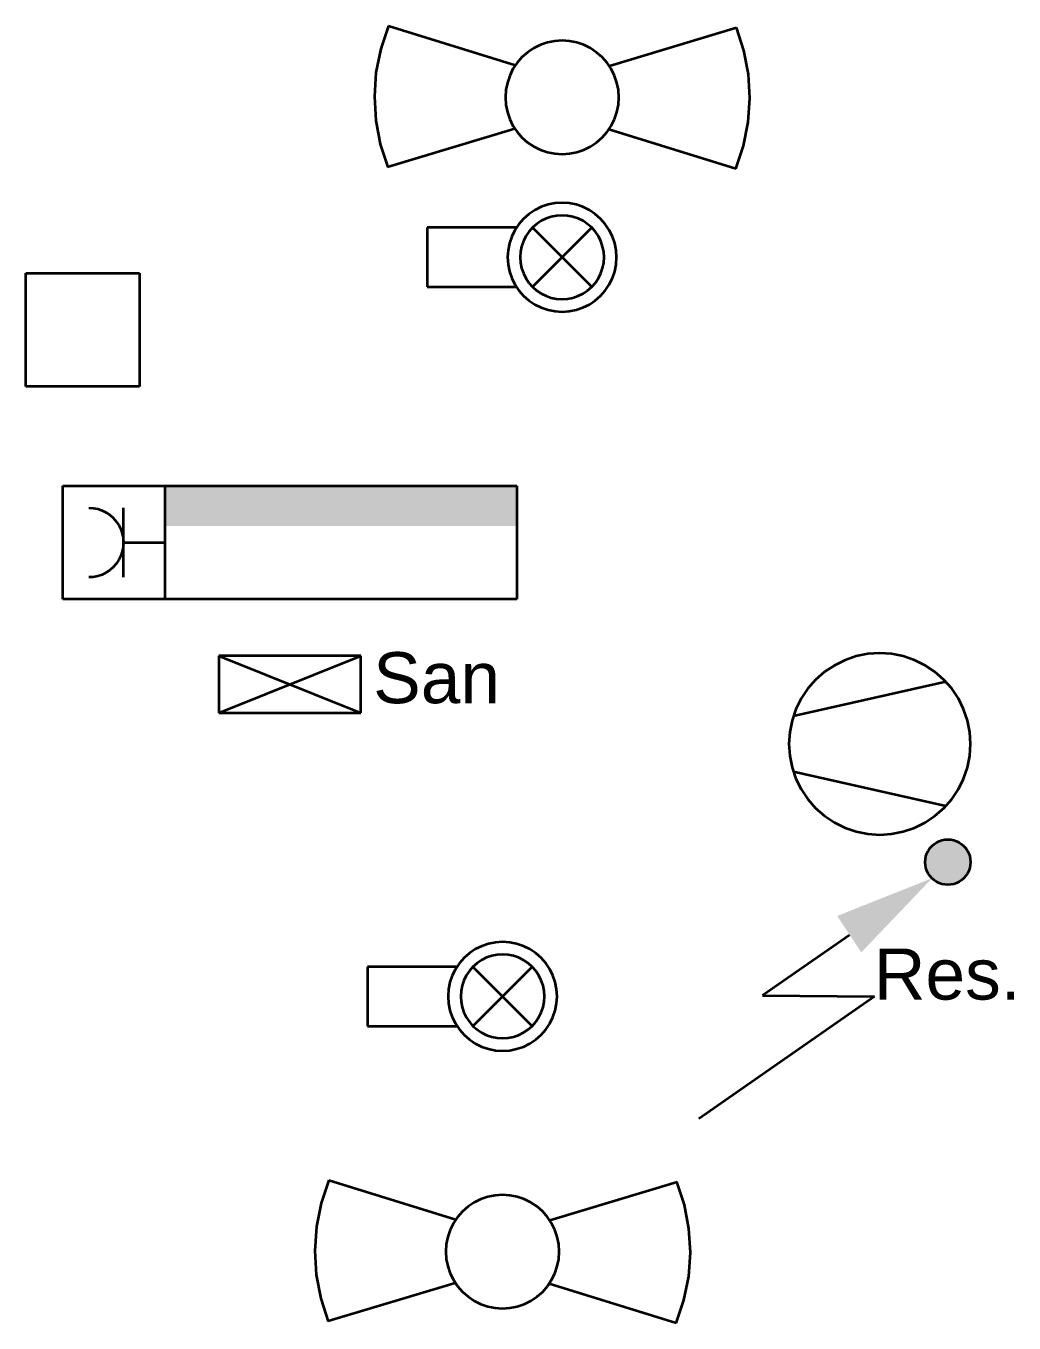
# Model space of a CAD drawing. Extents: x 800 to 1481, y 55 to 490.
# Drawn here: x 821.15 to 838.57, y 98.55 to 121.41 of the extents above; entities that cross this region are included whole.
import ezdxf

# ---------------------------------------------------------------- set-up
doc = ezdxf.new("R2010")
doc.units = 0
doc.layers.get('0').update_dxf_attribs({"lineweight": 18})
doc.layers.add('E_Licht', color=7, linetype='Continuous', lineweight=35, true_color=0x0080ff)
doc.layers.add('E_Verteilung_HLKS', color=5, linetype='Continuous', lineweight=35, true_color=0x0000ff)
doc.styles.get("Standard").update_dxf_attribs({"font": 'arial.ttf'})

# ---------------------------------------------------------------- blocks, each defined once
blk = doc.blocks.new('Spiegelschrank mit Steckdose R.-A0Q9B3SPAY', base_point=(821.805, 111.306))
at = {"color": 0, "lineweight": -2}
for p, q in [((821.805, 113.306), (829.805, 113.306)), ((821.805, 111.306), (821.805, 113.306)), ((823.605, 111.306), (823.605, 113.306)), ((829.805, 113.306), (829.805, 111.306)), ((822.259, 112.919), (822.339, 112.914)), ((822.339, 112.914), (822.418, 112.898)), ((822.418, 112.898), (822.494, 112.872)), ((822.494, 112.872), (822.566, 112.837)), ((822.566, 112.837), (822.632, 112.792)), ((822.632, 112.792), (822.693, 112.739)), ((822.693, 112.739), (822.746, 112.679)), ((822.872, 111.693), (822.872, 112.919)), ((822.746, 112.679), (822.79, 112.612)), ((822.79, 112.612), (822.826, 112.54)), ((822.826, 112.54), (822.851, 112.464)), ((822.851, 112.464), (822.867, 112.386)), ((822.867, 112.386), (822.872, 112.306)), ((822.872, 112.306), (822.867, 112.226)), ((822.872, 112.306), (823.605, 112.306)), ((822.826, 112.071), (822.79, 111.999)), ((822.851, 112.147), (822.826, 112.071)), ((822.867, 112.226), (822.851, 112.147)), ((822.632, 111.819), (822.566, 111.775)), ((822.693, 111.872), (822.632, 111.819)), ((822.746, 111.932), (822.693, 111.872)), ((822.79, 111.999), (822.746, 111.932)), ((822.339, 111.698), (822.259, 111.693)), ((822.418, 111.713), (822.339, 111.698)), ((822.494, 111.739), (822.418, 111.713)), ((822.566, 111.775), (822.494, 111.739)), ((829.805, 111.306), (821.805, 111.306))]:
    blk.add_line(p, q, dxfattribs=at)
for points in [[(829.805, 112.596), (823.605, 112.596), (829.805, 113.306)], [(823.605, 112.596), (829.805, 113.306), (823.605, 113.306)], [(829.805, 113.306), (823.605, 113.306), (823.605, 113.306)], [(829.805, 112.596), (829.805, 112.596), (823.605, 112.596)]]:
    blk.add_solid(points, dxfattribs=at)
blk = doc.blocks.new('Ventilator-A0Q9B3SRAY', base_point=(834.605, 107.156))
at = {"color": 0, "lineweight": -2}
for p, q in [((835.593, 110.234), (835.405, 110.141)), ((835.791, 110.301), (835.593, 110.234)), ((835.997, 110.342), (835.791, 110.301)), ((836.205, 110.356), (835.997, 110.342)), ((836.414, 110.342), (836.205, 110.356)), ((836.62, 110.301), (836.414, 110.342)), ((836.818, 110.234), (836.62, 110.301)), ((837.005, 110.141), (836.818, 110.234)), ((835.231, 110.025), (835.074, 109.887)), ((835.405, 110.141), (835.231, 110.025)), ((837.179, 110.025), (837.005, 110.141)), ((837.337, 109.887), (837.179, 110.025)), ((837.372, 109.85), (834.682, 109.246)), ((835.074, 109.887), (834.936, 109.73)), ((837.475, 109.73), (837.337, 109.887)), ((834.82, 109.556), (834.727, 109.368)), ((834.936, 109.73), (834.82, 109.556)), ((837.591, 109.556), (837.475, 109.73)), ((837.684, 109.368), (837.591, 109.556)), ((834.727, 109.368), (834.66, 109.17)), ((837.751, 109.17), (837.684, 109.368)), ((834.66, 109.17), (834.619, 108.964)), ((837.792, 108.964), (837.751, 109.17)), ((834.619, 108.964), (834.605, 108.756)), ((837.805, 108.756), (837.792, 108.964)), ((834.605, 108.756), (834.619, 108.547)), ((837.792, 108.547), (837.805, 108.756)), ((834.619, 108.547), (834.66, 108.342)), ((837.751, 108.342), (837.792, 108.547)), ((834.66, 108.342), (834.727, 108.143)), ((837.372, 107.661), (834.682, 108.266)), ((837.684, 108.143), (837.751, 108.342)), ((834.727, 108.143), (834.82, 107.956)), ((834.82, 107.956), (834.936, 107.782)), ((837.475, 107.782), (837.591, 107.956)), ((837.591, 107.956), (837.684, 108.143)), ((834.936, 107.782), (835.074, 107.624)), ((837.337, 107.624), (837.475, 107.782)), ((835.074, 107.624), (835.231, 107.486)), ((835.231, 107.486), (835.405, 107.37)), ((837.005, 107.37), (837.179, 107.486)), ((837.179, 107.486), (837.337, 107.624)), ((835.405, 107.37), (835.593, 107.277)), ((835.593, 107.277), (835.791, 107.21)), ((836.62, 107.21), (836.818, 107.277)), ((836.818, 107.277), (837.005, 107.37)), ((835.791, 107.21), (835.997, 107.169)), ((835.997, 107.169), (836.205, 107.156)), ((836.205, 107.156), (836.414, 107.169)), ((836.414, 107.169), (836.62, 107.21))]:
    blk.add_line(p, q, dxfattribs=at)
blk = doc.blocks.new('Elektroanschluss-A0Q9B3STAY', base_point=(833.014, 102.144))
at = {"color": 0, "lineweight": -2}
for p, q in [((837.162, 106.99), (837.205, 107.019)), ((837.205, 107.019), (837.252, 107.042)), ((837.252, 107.042), (837.302, 107.059)), ((837.302, 107.059), (837.353, 107.069)), ((837.353, 107.069), (837.405, 107.073)), ((837.405, 107.073), (837.458, 107.069)), ((837.458, 107.069), (837.509, 107.059)), ((837.509, 107.059), (837.559, 107.042)), ((837.559, 107.042), (837.605, 107.019)), ((837.605, 107.019), (837.649, 106.99)), ((837.019, 106.776), (837.036, 106.826)), ((837.036, 106.826), (837.059, 106.873)), ((837.059, 106.873), (837.088, 106.916)), ((837.088, 106.916), (837.123, 106.956)), ((837.123, 106.956), (837.162, 106.99)), ((837.649, 106.99), (837.688, 106.956)), ((837.688, 106.956), (837.723, 106.916)), ((837.723, 106.916), (837.752, 106.873)), ((837.752, 106.873), (837.775, 106.826)), ((837.775, 106.826), (837.792, 106.776)), ((837.005, 106.673), (837.009, 106.725)), ((837.009, 106.62), (837.005, 106.673)), ((837.009, 106.725), (837.019, 106.776)), ((837.019, 106.569), (837.009, 106.62)), ((837.036, 106.52), (837.019, 106.569)), ((837.792, 106.569), (837.775, 106.52)), ((837.792, 106.776), (837.802, 106.725)), ((837.802, 106.62), (837.792, 106.569)), ((837.802, 106.725), (837.805, 106.673)), ((837.805, 106.673), (837.802, 106.62)), ((837.059, 106.473), (837.036, 106.52)), ((837.088, 106.429), (837.059, 106.473)), ((837.123, 106.39), (837.088, 106.429)), ((837.162, 106.355), (837.123, 106.39)), ((837.205, 106.326), (837.162, 106.355)), ((837.649, 106.355), (837.605, 106.326)), ((837.688, 106.39), (837.649, 106.355)), ((837.723, 106.429), (837.688, 106.39)), ((837.752, 106.473), (837.723, 106.429)), ((837.775, 106.52), (837.752, 106.473)), ((837.252, 106.303), (837.205, 106.326)), ((837.302, 106.286), (837.252, 106.303)), ((837.353, 106.276), (837.302, 106.286)), ((837.405, 106.273), (837.353, 106.276)), ((837.458, 106.276), (837.405, 106.273)), ((837.509, 106.286), (837.458, 106.276)), ((837.559, 106.303), (837.509, 106.286)), ((837.605, 106.326), (837.559, 106.303)), ((835.669, 105.383), (834.139, 104.318)), ((836.115, 104.304), (833.014, 102.144)), ((834.139, 104.318), (836.115, 104.304))]:
    blk.add_line(p, q, dxfattribs=at)
for points in [[(837.688, 106.956), (837.123, 106.956), (837.605, 107.019)], [(837.123, 106.956), (837.605, 107.019), (837.205, 107.019)], [(837.605, 107.019), (837.205, 107.019), (837.509, 107.059)], [(837.205, 107.019), (837.509, 107.059), (837.302, 107.059)], [(837.605, 107.019), (837.205, 107.019), (837.605, 107.019)], [(837.205, 107.019), (837.605, 107.019), (837.205, 107.019)], [(837.509, 107.059), (837.302, 107.059), (837.405, 107.073)], [(837.509, 107.059), (837.302, 107.059), (837.509, 107.059)], [(837.302, 107.059), (837.509, 107.059), (837.302, 107.059)], [(837.792, 106.776), (837.019, 106.776), (837.752, 106.873)], [(837.019, 106.776), (837.752, 106.873), (837.059, 106.873)], [(837.752, 106.873), (837.059, 106.873), (837.688, 106.956)], [(837.059, 106.873), (837.688, 106.956), (837.123, 106.956)], [(837.752, 106.873), (837.059, 106.873), (837.752, 106.873)], [(837.059, 106.873), (837.752, 106.873), (837.059, 106.873)], [(837.688, 106.956), (837.123, 106.956), (837.688, 106.956)], [(837.123, 106.956), (837.688, 106.956), (837.123, 106.956)], [(837.805, 106.673), (837.005, 106.673), (837.792, 106.776)], [(837.005, 106.673), (837.792, 106.776), (837.019, 106.776)], [(837.019, 106.569), (837.805, 106.673), (837.005, 106.673)], [(837.792, 106.569), (837.019, 106.569), (837.805, 106.673)], [(837.059, 106.473), (837.792, 106.569), (837.019, 106.569)], [(837.792, 106.569), (837.019, 106.569), (837.792, 106.569)], [(837.019, 106.569), (837.792, 106.569), (837.019, 106.569)], [(837.752, 106.473), (837.059, 106.473), (837.792, 106.569)], [(836.493, 105.723), (835.455, 105.723), (837.129, 106.389)], [(837.123, 106.39), (837.752, 106.473), (837.059, 106.473)], [(837.752, 106.473), (837.059, 106.473), (837.752, 106.473)], [(837.059, 106.473), (837.752, 106.473), (837.059, 106.473)], [(837.688, 106.39), (837.123, 106.39), (837.752, 106.473)], [(837.205, 106.326), (837.688, 106.39), (837.123, 106.39)], [(837.688, 106.39), (837.123, 106.39), (837.688, 106.39)], [(837.123, 106.39), (837.688, 106.39), (837.123, 106.39)], [(837.605, 106.326), (837.205, 106.326), (837.688, 106.39)], [(837.302, 106.286), (837.605, 106.326), (837.205, 106.326)], [(837.509, 106.286), (837.302, 106.286), (837.605, 106.326)], [(837.405, 106.273), (837.509, 106.286), (837.302, 106.286)], [(837.509, 106.286), (837.302, 106.286), (837.509, 106.286)], [(837.302, 106.286), (837.509, 106.286), (837.302, 106.286)], [(835.879, 105.081), (836.493, 105.723), (835.455, 105.723)]]:
    blk.add_solid(points, dxfattribs=at)
blk = doc.blocks.new('Bauteilbeschriftung-A0Q9B3SVAY', base_point=(836.103, 104.249))
at = {"color": 0, "linetype": 'ByBlock', "lineweight": -2, "ltscale": 0.35, "insert": (836.103, 105.149), "char_height": 0.9, "attachment_point": 1}
blk.add_mtext('{\\fArial;Res.}', dxfattribs=at)
blk = doc.blocks.new('LED-Deckenleuchte mit Trafotunnel-A0Q9B3SXAY', base_point=(827.176, 103.345))
at = {"color": 0, "linetype": 'ByBlock', "lineweight": -2, "ltscale": 0.35}
for p, q in [((829.188, 105.193), (829.075, 105.137)), ((829.307, 105.233), (829.188, 105.193)), ((829.43, 105.258), (829.307, 105.233)), ((829.555, 105.266), (829.43, 105.258)), ((829.681, 105.258), (829.555, 105.266)), ((829.804, 105.233), (829.681, 105.258)), ((829.923, 105.193), (829.804, 105.233)), ((830.036, 105.137), (829.923, 105.193)), ((828.876, 104.985), (828.794, 104.89)), ((828.971, 105.067), (828.876, 104.985)), ((829.075, 105.137), (828.971, 105.067)), ((829.273, 104.988), (829.186, 104.945)), ((829.364, 105.019), (829.273, 104.988)), ((829.459, 105.038), (829.364, 105.019)), ((829.555, 105.044), (829.459, 105.038)), ((829.652, 105.038), (829.555, 105.044)), ((829.747, 105.019), (829.652, 105.038)), ((829.838, 104.988), (829.747, 105.019)), ((829.925, 104.945), (829.838, 104.988)), ((830.14, 105.067), (830.036, 105.137)), ((830.234, 104.985), (830.14, 105.067)), ((830.317, 104.89), (830.234, 104.985)), ((828.75, 104.828), (827.176, 104.828)), ((827.176, 104.828), (827.176, 103.783)), ((828.724, 104.786), (828.668, 104.673)), ((828.794, 104.89), (828.724, 104.786)), ((828.97, 104.755), (828.916, 104.675)), ((829.033, 104.828), (828.97, 104.755)), ((829.106, 104.892), (829.033, 104.828)), ((829.033, 104.828), (830.078, 103.783)), ((829.033, 103.783), (830.078, 104.828)), ((829.186, 104.945), (829.106, 104.892)), ((830.005, 104.892), (829.925, 104.945)), ((830.078, 104.828), (830.005, 104.892)), ((830.141, 104.755), (830.078, 104.828)), ((830.195, 104.675), (830.141, 104.755)), ((830.387, 104.786), (830.317, 104.89)), ((830.443, 104.673), (830.387, 104.786)), ((828.628, 104.554), (828.603, 104.431)), ((828.668, 104.673), (828.628, 104.554)), ((828.873, 104.588), (828.842, 104.497)), ((828.916, 104.675), (828.873, 104.588)), ((830.238, 104.588), (830.195, 104.675)), ((830.269, 104.497), (830.238, 104.588)), ((830.483, 104.554), (830.443, 104.673)), ((830.507, 104.431), (830.483, 104.554)), ((828.603, 104.431), (828.595, 104.306)), ((828.595, 104.306), (828.603, 104.18)), ((828.823, 104.402), (828.817, 104.306)), ((828.817, 104.306), (828.823, 104.209)), ((828.842, 104.497), (828.823, 104.402)), ((830.288, 104.402), (830.269, 104.497)), ((830.294, 104.306), (830.288, 104.402)), ((830.288, 104.209), (830.294, 104.306)), ((830.516, 104.306), (830.507, 104.431)), ((830.507, 104.18), (830.516, 104.306)), ((828.603, 104.18), (828.628, 104.057)), ((828.628, 104.057), (828.668, 103.938)), ((828.823, 104.209), (828.842, 104.114)), ((828.842, 104.114), (828.873, 104.023)), ((830.238, 104.023), (830.269, 104.114)), ((830.269, 104.114), (830.288, 104.209)), ((830.443, 103.938), (830.483, 104.057)), ((830.483, 104.057), (830.507, 104.18)), ((828.668, 103.938), (828.724, 103.826)), ((828.724, 103.826), (828.794, 103.721)), ((828.873, 104.023), (828.916, 103.936)), ((828.916, 103.936), (828.97, 103.856)), ((828.97, 103.856), (829.033, 103.783)), ((830.078, 103.783), (830.141, 103.856)), ((830.141, 103.856), (830.195, 103.936)), ((830.195, 103.936), (830.238, 104.023)), ((830.317, 103.721), (830.387, 103.826)), ((830.387, 103.826), (830.443, 103.938)), ((827.176, 103.783), (828.75, 103.783)), ((828.794, 103.721), (828.876, 103.627)), ((828.876, 103.627), (828.971, 103.544)), ((829.033, 103.783), (829.106, 103.72)), ((829.106, 103.72), (829.186, 103.666)), ((829.186, 103.666), (829.273, 103.623)), ((829.273, 103.623), (829.364, 103.592)), ((829.364, 103.592), (829.459, 103.573)), ((829.652, 103.573), (829.747, 103.592)), ((829.747, 103.592), (829.838, 103.623)), ((829.838, 103.623), (829.925, 103.666)), ((829.925, 103.666), (830.005, 103.72)), ((830.005, 103.72), (830.078, 103.783)), ((830.14, 103.544), (830.234, 103.627)), ((830.234, 103.627), (830.317, 103.721)), ((828.971, 103.544), (829.075, 103.474)), ((829.075, 103.474), (829.188, 103.418)), ((829.188, 103.418), (829.307, 103.378)), ((829.307, 103.378), (829.43, 103.354)), ((829.459, 103.573), (829.555, 103.567)), ((829.555, 103.567), (829.652, 103.573)), ((829.681, 103.354), (829.804, 103.378)), ((829.804, 103.378), (829.923, 103.418)), ((829.923, 103.418), (830.036, 103.474)), ((830.036, 103.474), (830.14, 103.544)), ((829.43, 103.354), (829.555, 103.345)), ((829.555, 103.345), (829.681, 103.354))]:
    blk.add_line(p, q, dxfattribs=at)
blk = doc.blocks.new('Bewegungsmelder 360°_ UP-A0Q9B3SZAY', base_point=(826.245, 98.546))
at = {"color": 0, "lineweight": -2}
for p, q in [((826.494, 101.065), (826.358, 100.662)), ((826.494, 101.065), (828.731, 100.371)), ((832.632, 101.029), (830.39, 100.356)), ((832.761, 100.631), (832.629, 101.035)), ((826.358, 100.662), (826.274, 100.246)), ((829.055, 100.672), (828.947, 100.599)), ((829.173, 100.73), (829.055, 100.672)), ((829.297, 100.772), (829.173, 100.73)), ((829.425, 100.797), (829.297, 100.772)), ((829.555, 100.806), (829.425, 100.797)), ((829.686, 100.797), (829.555, 100.806)), ((829.814, 100.772), (829.686, 100.797)), ((829.938, 100.73), (829.814, 100.772)), ((830.055, 100.672), (829.938, 100.73)), ((830.164, 100.599), (830.055, 100.672)), ((832.841, 100.214), (832.761, 100.631)), ((828.762, 100.414), (828.689, 100.306)), ((828.848, 100.513), (828.762, 100.414)), ((828.947, 100.599), (828.848, 100.513)), ((830.263, 100.513), (830.164, 100.599)), ((830.349, 100.414), (830.263, 100.513)), ((830.421, 100.306), (830.349, 100.414)), ((826.274, 100.246), (826.245, 99.822)), ((828.632, 100.188), (828.59, 100.064)), ((828.689, 100.306), (828.632, 100.188)), ((830.479, 100.188), (830.421, 100.306)), ((830.521, 100.064), (830.479, 100.188)), ((832.866, 99.79), (832.841, 100.214)), ((828.564, 99.936), (828.555, 99.806)), ((828.59, 100.064), (828.564, 99.936)), ((830.547, 99.936), (830.521, 100.064)), ((830.555, 99.806), (830.547, 99.936)), ((826.245, 99.822), (826.27, 99.397)), ((828.555, 99.806), (828.564, 99.675)), ((830.547, 99.675), (830.555, 99.806)), ((832.837, 99.366), (832.866, 99.79)), ((828.564, 99.675), (828.59, 99.547)), ((828.59, 99.547), (828.632, 99.423)), ((830.479, 99.423), (830.521, 99.547)), ((830.521, 99.547), (830.547, 99.675)), ((826.27, 99.397), (826.349, 98.98)), ((826.479, 98.583), (828.721, 99.255)), ((828.632, 99.423), (828.689, 99.306)), ((828.689, 99.306), (828.762, 99.197)), ((830.349, 99.197), (830.421, 99.306)), ((832.617, 98.546), (830.38, 99.24)), ((830.421, 99.306), (830.479, 99.423)), ((832.753, 98.949), (832.837, 99.366)), ((828.762, 99.197), (828.848, 99.099)), ((828.848, 99.099), (828.947, 99.012)), ((828.947, 99.012), (829.055, 98.94)), ((830.055, 98.94), (830.164, 99.012)), ((830.164, 99.012), (830.263, 99.099)), ((830.263, 99.099), (830.349, 99.197)), ((826.349, 98.98), (826.482, 98.576)), ((829.055, 98.94), (829.173, 98.882)), ((829.173, 98.882), (829.297, 98.84)), ((829.297, 98.84), (829.425, 98.814)), ((829.425, 98.814), (829.555, 98.806)), ((829.555, 98.806), (829.686, 98.814)), ((829.686, 98.814), (829.814, 98.84)), ((829.814, 98.84), (829.938, 98.882)), ((829.938, 98.882), (830.055, 98.94)), ((832.617, 98.546), (832.753, 98.949))]:
    blk.add_line(p, q, dxfattribs=at)
blk = doc.blocks.new('LED-Deckenleuchte mit Trafotunnel-A0Q9B3T1AY', base_point=(828.226, 116.375))
at = {"color": 0, "linetype": 'ByBlock', "lineweight": -2, "ltscale": 0.35}
for p, q in [((830.238, 118.222), (830.125, 118.167)), ((830.357, 118.263), (830.238, 118.222)), ((830.48, 118.287), (830.357, 118.263)), ((830.605, 118.295), (830.48, 118.287)), ((830.731, 118.287), (830.605, 118.295)), ((830.854, 118.263), (830.731, 118.287)), ((830.973, 118.222), (830.854, 118.263)), ((831.086, 118.167), (830.973, 118.222)), ((829.926, 118.014), (829.844, 117.92)), ((830.021, 118.097), (829.926, 118.014)), ((830.125, 118.167), (830.021, 118.097)), ((830.323, 118.017), (830.236, 117.975)), ((830.414, 118.048), (830.323, 118.017)), ((830.509, 118.067), (830.414, 118.048)), ((830.605, 118.074), (830.509, 118.067)), ((830.702, 118.067), (830.605, 118.074)), ((830.797, 118.048), (830.702, 118.067)), ((830.888, 118.017), (830.797, 118.048)), ((830.975, 117.975), (830.888, 118.017)), ((831.19, 118.097), (831.086, 118.167)), ((831.284, 118.014), (831.19, 118.097)), ((831.367, 117.92), (831.284, 118.014)), ((829.8, 117.857), (828.226, 117.857)), ((828.226, 117.857), (828.226, 116.813)), ((829.774, 117.815), (829.718, 117.702)), ((829.844, 117.92), (829.774, 117.815)), ((830.02, 117.785), (829.966, 117.704)), ((830.083, 117.857), (830.02, 117.785)), ((830.156, 117.921), (830.083, 117.857)), ((830.083, 117.857), (831.128, 116.813)), ((830.083, 116.813), (831.128, 117.857)), ((830.236, 117.975), (830.156, 117.921)), ((831.055, 117.921), (830.975, 117.975)), ((831.128, 117.857), (831.055, 117.921)), ((831.191, 117.785), (831.128, 117.857)), ((831.245, 117.704), (831.191, 117.785)), ((831.437, 117.815), (831.367, 117.92)), ((831.493, 117.702), (831.437, 117.815)), ((829.678, 117.584), (829.653, 117.46)), ((829.718, 117.702), (829.678, 117.584)), ((829.923, 117.618), (829.892, 117.526)), ((829.966, 117.704), (829.923, 117.618)), ((831.288, 117.618), (831.245, 117.704)), ((831.319, 117.526), (831.288, 117.618)), ((831.533, 117.584), (831.493, 117.702)), ((831.557, 117.46), (831.533, 117.584)), ((829.653, 117.46), (829.645, 117.335)), ((829.645, 117.335), (829.653, 117.21)), ((829.873, 117.431), (829.867, 117.335)), ((829.867, 117.335), (829.873, 117.239)), ((829.892, 117.526), (829.873, 117.431)), ((831.338, 117.431), (831.319, 117.526)), ((831.344, 117.335), (831.338, 117.431)), ((831.338, 117.239), (831.344, 117.335)), ((831.566, 117.335), (831.557, 117.46)), ((831.557, 117.21), (831.566, 117.335)), ((829.653, 117.21), (829.678, 117.086)), ((829.678, 117.086), (829.718, 116.968)), ((829.873, 117.239), (829.892, 117.144)), ((829.892, 117.144), (829.923, 117.052)), ((831.288, 117.052), (831.319, 117.144)), ((831.319, 117.144), (831.338, 117.239)), ((831.493, 116.968), (831.533, 117.086)), ((831.533, 117.086), (831.557, 117.21)), ((829.718, 116.968), (829.774, 116.855)), ((829.774, 116.855), (829.844, 116.75)), ((829.923, 117.052), (829.966, 116.966)), ((829.966, 116.966), (830.02, 116.885)), ((830.02, 116.885), (830.083, 116.813)), ((831.128, 116.813), (831.191, 116.885)), ((831.191, 116.885), (831.245, 116.966)), ((831.245, 116.966), (831.288, 117.052)), ((831.367, 116.75), (831.437, 116.855)), ((831.437, 116.855), (831.493, 116.968)), ((828.226, 116.813), (829.8, 116.813)), ((829.844, 116.75), (829.926, 116.656)), ((829.926, 116.656), (830.021, 116.573)), ((830.083, 116.813), (830.156, 116.749)), ((830.156, 116.749), (830.236, 116.695)), ((830.236, 116.695), (830.323, 116.653)), ((830.323, 116.653), (830.414, 116.622)), ((830.414, 116.622), (830.509, 116.603)), ((830.702, 116.603), (830.797, 116.622)), ((830.797, 116.622), (830.888, 116.653)), ((830.888, 116.653), (830.975, 116.695)), ((830.975, 116.695), (831.055, 116.749)), ((831.055, 116.749), (831.128, 116.813)), ((831.19, 116.573), (831.284, 116.656)), ((831.284, 116.656), (831.367, 116.75)), ((830.021, 116.573), (830.125, 116.503)), ((830.125, 116.503), (830.238, 116.448)), ((830.238, 116.448), (830.357, 116.407)), ((830.357, 116.407), (830.48, 116.383)), ((830.509, 116.603), (830.605, 116.596)), ((830.605, 116.596), (830.702, 116.603)), ((830.731, 116.383), (830.854, 116.407)), ((830.854, 116.407), (830.973, 116.448)), ((830.973, 116.448), (831.086, 116.503)), ((831.086, 116.503), (831.19, 116.573)), ((830.48, 116.383), (830.605, 116.375)), ((830.605, 116.375), (830.731, 116.383))]:
    blk.add_line(p, q, dxfattribs=at)
blk = doc.blocks.new('Bewegungsmelder 360°_ UP-A0Q9B3T3AY', base_point=(827.295, 118.895))
at = {"color": 0, "lineweight": -2}
for p, q in [((827.544, 121.413), (827.408, 121.01)), ((827.544, 121.413), (829.781, 120.719)), ((833.682, 121.377), (831.44, 120.704)), ((833.811, 120.979), (833.679, 121.383)), ((827.408, 121.01), (827.324, 120.594)), ((830.105, 121.02), (829.997, 120.947)), ((830.223, 121.078), (830.105, 121.02)), ((830.347, 121.12), (830.223, 121.078)), ((830.475, 121.145), (830.347, 121.12)), ((830.605, 121.154), (830.475, 121.145)), ((830.736, 121.145), (830.605, 121.154)), ((830.864, 121.12), (830.736, 121.145)), ((830.988, 121.078), (830.864, 121.12)), ((831.105, 121.02), (830.988, 121.078)), ((831.214, 120.947), (831.105, 121.02)), ((833.891, 120.562), (833.811, 120.979)), ((829.812, 120.762), (829.739, 120.654)), ((829.898, 120.861), (829.812, 120.762)), ((829.997, 120.947), (829.898, 120.861)), ((831.313, 120.861), (831.214, 120.947)), ((831.399, 120.762), (831.313, 120.861)), ((831.471, 120.654), (831.399, 120.762)), ((827.324, 120.594), (827.295, 120.17)), ((829.682, 120.536), (829.64, 120.412)), ((829.739, 120.654), (829.682, 120.536)), ((831.529, 120.536), (831.471, 120.654)), ((831.571, 120.412), (831.529, 120.536)), ((833.916, 120.138), (833.891, 120.562)), ((829.614, 120.284), (829.605, 120.154)), ((829.64, 120.412), (829.614, 120.284)), ((831.597, 120.284), (831.571, 120.412)), ((831.605, 120.154), (831.597, 120.284)), ((827.295, 120.17), (827.32, 119.745)), ((829.605, 120.154), (829.614, 120.023)), ((831.597, 120.023), (831.605, 120.154)), ((833.887, 119.714), (833.916, 120.138)), ((829.614, 120.023), (829.64, 119.895)), ((829.64, 119.895), (829.682, 119.771)), ((831.529, 119.771), (831.571, 119.895)), ((831.571, 119.895), (831.597, 120.023)), ((827.32, 119.745), (827.399, 119.328)), ((827.529, 118.931), (829.771, 119.603)), ((829.682, 119.771), (829.739, 119.654)), ((829.739, 119.654), (829.812, 119.545)), ((831.399, 119.545), (831.471, 119.654)), ((831.471, 119.654), (831.529, 119.771)), ((833.803, 119.297), (833.887, 119.714)), ((829.812, 119.545), (829.898, 119.447)), ((829.898, 119.447), (829.997, 119.36)), ((831.214, 119.36), (831.313, 119.447)), ((831.313, 119.447), (831.399, 119.545)), ((833.667, 118.895), (831.43, 119.588)), ((827.399, 119.328), (827.532, 118.924)), ((829.997, 119.36), (830.105, 119.288)), ((830.105, 119.288), (830.223, 119.23)), ((830.223, 119.23), (830.347, 119.188)), ((830.347, 119.188), (830.475, 119.162)), ((830.475, 119.162), (830.605, 119.154)), ((830.605, 119.154), (830.736, 119.162)), ((830.736, 119.162), (830.864, 119.188)), ((830.864, 119.188), (830.988, 119.23)), ((830.988, 119.23), (831.105, 119.288)), ((831.105, 119.288), (831.214, 119.36)), ((833.667, 118.895), (833.803, 119.297))]:
    blk.add_line(p, q, dxfattribs=at)
blk = doc.blocks.new('Abzweigdose quadratisch (multi) UP-A0Q9B3T5AY', base_point=(821.153, 115.056))
at = {"color": 0, "lineweight": -2}
for p, q in [((821.153, 117.056), (823.153, 117.056)), ((821.153, 115.056), (821.153, 117.056)), ((823.153, 117.056), (823.153, 115.056)), ((823.153, 115.056), (821.153, 115.056))]:
    blk.add_line(p, q, dxfattribs=at)
blk = doc.blocks.new('UV-A0Q9B3TDAY', base_point=(824.555, 109.306))
at = {"color": 0, "lineweight": -2}
for p, q in [((824.555, 110.306), (824.555, 109.306)), ((827.055, 110.306), (824.555, 110.306)), ((824.555, 110.306), (827.055, 109.306)), ((824.555, 109.306), (827.055, 110.306)), ((827.055, 109.306), (827.055, 110.306)), ((824.555, 109.306), (827.055, 109.306))]:
    blk.add_line(p, q, dxfattribs=at)
blk = doc.blocks.new('Bauteilbeschriftung-A0Q9B3TFAY', base_point=(827.275, 109.473))
at = {"color": 0, "linetype": 'ByBlock', "lineweight": -2, "ltscale": 0.35, "insert": (827.275, 110.373), "char_height": 0.9, "attachment_point": 1}
blk.add_mtext('{\\fArial;San}', dxfattribs=at)

msp = doc.modelspace()

# ---------------------------------------------------------------- block references
at = {"layer": 'E_Licht', "linetype": 'Continuous', "ltscale": 0.35}
for name, p in [('Bewegungsmelder 360°_ UP-A0Q9B3T3AY', (827.295, 118.895)), ('Abzweigdose quadratisch (multi) UP-A0Q9B3T5AY', (821.153, 115.056)), ('Spiegelschrank mit Steckdose R.-A0Q9B3SPAY', (821.805, 111.306)), ('Ventilator-A0Q9B3SRAY', (834.605, 107.156)), ('Elektroanschluss-A0Q9B3STAY', (833.014, 102.144)), ('Bewegungsmelder 360°_ UP-A0Q9B3SZAY', (826.245, 98.546))]:
    msp.add_blockref(name, p, dxfattribs=at)
at = {"layer": 'E_Licht', "ltscale": 0.35}
for name, p in [('LED-Deckenleuchte mit Trafotunnel-A0Q9B3T1AY', (828.226, 116.375)), ('LED-Deckenleuchte mit Trafotunnel-A0Q9B3SXAY', (827.176, 103.345)), ('Bauteilbeschriftung-A0Q9B3SVAY', (836.103, 104.249))]:
    msp.add_blockref(name, p, dxfattribs=at)
at = {"layer": 'E_Verteilung_HLKS', "linetype": 'Continuous', "ltscale": 0.35}
msp.add_blockref('UV-A0Q9B3TDAY', (824.555, 109.306), dxfattribs=at)
at = {"layer": 'E_Verteilung_HLKS', "ltscale": 0.35}
msp.add_blockref('Bauteilbeschriftung-A0Q9B3TFAY', (827.275, 109.473), dxfattribs=at)

doc.saveas('drawing.dxf')
